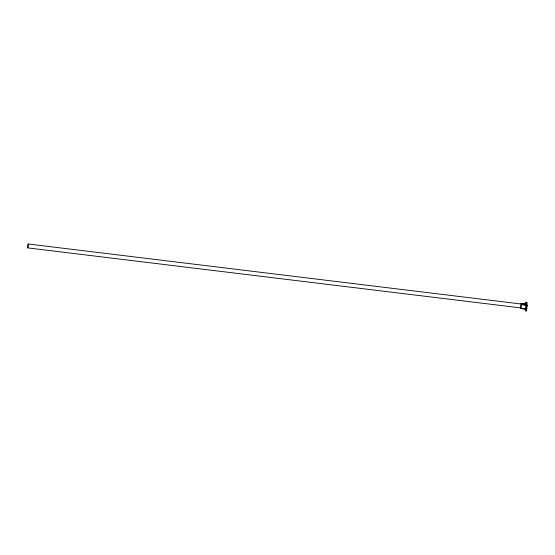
<?xml version="1.0" encoding="UTF-8"?>
<svg xmlns="http://www.w3.org/2000/svg" width="555" height="555" viewBox="0 0 555 555"><rect width="100%" height="100%" fill="white"/><g stroke="black" fill="none" stroke-linecap="round" stroke-linejoin="round"><path stroke-width="0.83" d="M521.062 307.949L27.75 247.891L27.951 245.539L28.27 243.999L525.016 304.48L524.981 305.34M28.27 243.999L27.75 247.891M520.694 308.393L521.228 304.362L526.154 304.966L525.647 309.163L520.694 308.393L525.647 309.163M520.715 308.559L521.228 304.362M525.647 304.626L525.973 302.204L526.792 302.308L527.25 305.361L526.501 311.001L525.675 310.897L525.335 308.608M525.62 308.989L525.835 307.38M525.675 310.897L526.431 305.264L525.973 302.204M526.577 303.918L526.792 302.308M521.256 304.535L526.182 305.132M526.431 305.264L527.25 305.361M526.001 303.946L521.076 303.349L526.001 303.946"/></g></svg>
